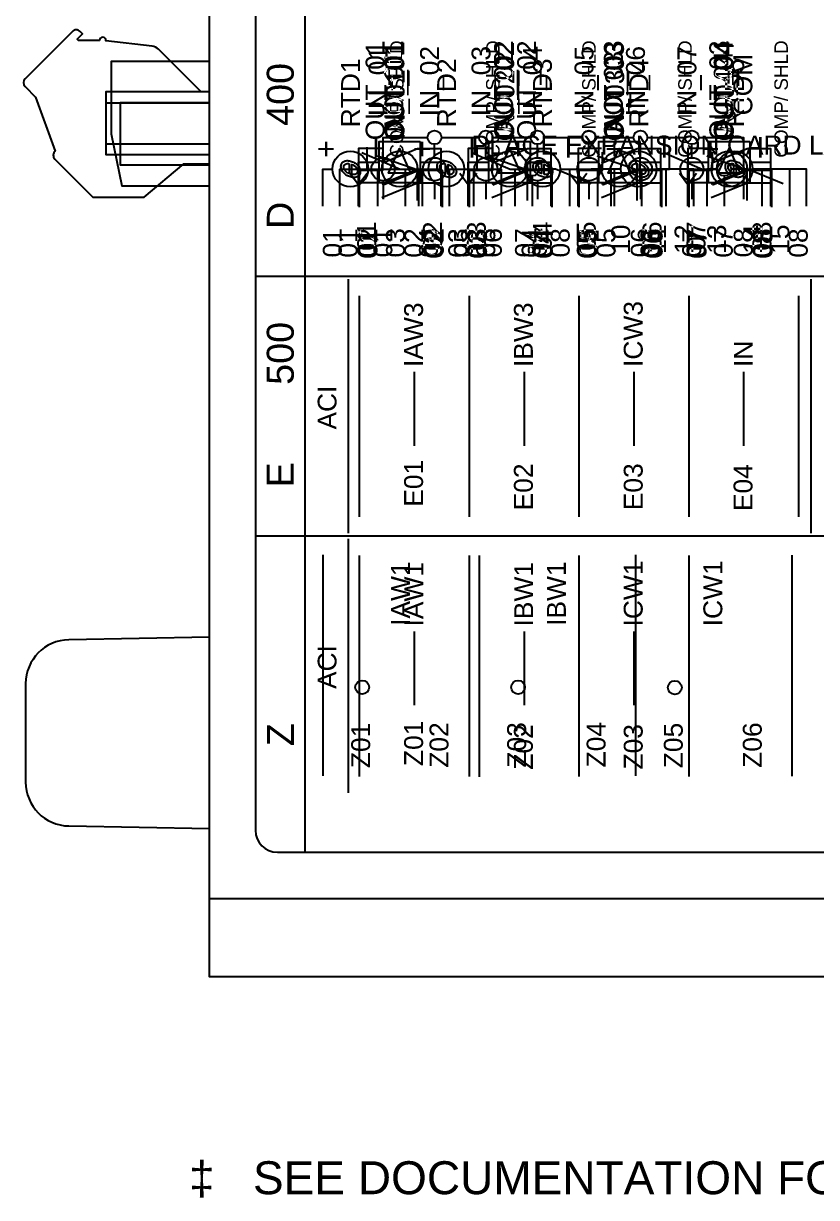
# Model space of a CAD drawing. Extents: x 0.3 to 23.7, y 0.2 to 17.8.
# Drawn here: x 8.816 to 11.704, y 0.765 to 5.042 of the extents above; entities that cross this region are included whole.
import ezdxf

# ---------------------------------------------------------------- set-up
doc = ezdxf.new("R2010")
doc.units = 0
doc.header["$MEASUREMENT"] = 0
for name, color, linetype in [('3_01__0-__EMPTY', 7, 'CONTINUOUS'), ('3_02__B-___3__DI___4__DO__', 7, 'CONTINUOUS'), ('3_03__1-___4__DI___4__DO_E', 7, 'CONTINUOUS'), ('3_04__C-___4__DI___4__DO_F', 7, 'CONTINUOUS'), ('3_05__D-___4__DI___3__DO_E', 7, 'CONTINUOUS'), ('3_06__2A___8__DO__ELECTROM', 7, 'CONTINUOUS'), ('3_07__2B___8__DO__ELECTROM', 7, 'CONTINUOUS'), ('3_08__2C___8__DO_ELECTROME', 7, 'CONTINUOUS'), ('3_09__2D___8__DO_ELECTROME', 7, 'CONTINUOUS'), ('3_10__2G___8__DO_ELECTROME', 7, 'CONTINUOUS'), ('3_11__3-___8__DI', 7, 'CONTINUOUS'), ('3_12__4-___14__DI', 7, 'CONTINUOUS'), ('3_13__6-___4__AI___4__AO__', 7, 'CONTINUOUS'), ('3_14__9-___10__RTD_INPUTS', 7, 'CONTINUOUS'), ('4_01__81__6-PHASE_AC_CURRE', 7, 'CONTINUOUS'), ('4_02__82__6-PHASE_AC_CURRE', 7, 'CONTINUOUS'), ('4_03__85__6-PHASE_AC_CURRE', 7, 'CONTINUOUS'), ('4_04__L0__6-PHASE_ROGOWSKI', 7, 'CONTINUOUS'), ('5_00_____DWG', 7, 'CONTINUOUS')]:
    doc.layers.add(name, color=color, linetype=linetype)
doc.styles.add('ARIAL', font='arial.ttf')

msp = doc.modelspace()

# ---------------------------------------------------------------- linework, layer by layer
at = {"layer": '3_02__B-___3__DI___4__DO__'}
msp.add_lwpolyline([(9.4633, 4.7925), (9.3079, 4.9479, 0.169586), (9.2845, 4.9592), (9.1164, 4.9783, 0.430941), (9.1053, 4.9915, 0.430926), (9.0928, 4.9797), (9.0159, 4.9797), (9.0109, 4.9846), (9.0304, 5.0041), (9.022, 5.0125, 0.414218), (8.9942, 5.0125), (8.8216, 4.8399, 0.414213), (8.8216, 4.812), (8.8599, 4.7737), (8.9316, 4.5768, 0.440578), (8.9302, 4.5475), (9.0682, 4.4095), (9.2553, 4.4095), (9.3999, 4.5308), (9.4932, 4.5308)], format="xyb", dxfattribs=at)
for points in [[(9.4932, 4.7922), (9.116, 4.7922), (9.116, 4.5638), (9.4932, 4.5638)], [(9.116, 4.7528), (9.4932, 4.7528)], [(9.116, 4.6032), (9.4932, 4.6032)], [(10.0364, 4.3764), (10.0364, 4.5114), (10.1215, 4.5114)], [(10.1216, 4.4577), (10.2515, 4.5114), (10.3365, 4.5114), (10.3365, 4.3764)], [(10.4364, 4.3764), (10.4364, 4.5114), (10.5215, 4.5114)], [(10.5215, 4.4577), (10.6515, 4.5114), (10.7365, 4.5114), (10.7365, 4.3764)], [(10.8364, 4.3764), (10.8364, 4.5114), (10.9215, 4.5114)], [(10.9215, 4.4577), (11.0515, 4.5114), (11.1365, 4.5114), (11.1365, 4.3764)], [(11.2363, 4.3764), (11.2363, 4.5114), (11.3214, 4.5114)], [(11.3215, 4.4577), (11.4515, 4.5114), (11.5364, 4.5114), (11.5364, 4.3764)]]:
    msp.add_lwpolyline(points, dxfattribs=at)
at = {"layer": '3_03__1-___4__DI___4__DO_E'}
msp.add_lwpolyline([(9.4633, 4.7925), (9.3079, 4.9479, 0.169586), (9.2845, 4.9592), (9.1164, 4.9783, 0.430941), (9.1053, 4.9915, 0.430926), (9.0928, 4.9797), (9.0159, 4.9797), (9.0109, 4.9846), (9.0304, 5.0041), (9.022, 5.0125, 0.414218), (8.9942, 5.0125), (8.8216, 4.8399, 0.414213), (8.8216, 4.812), (8.8599, 4.7737), (8.9316, 4.5768, 0.440578), (8.9302, 4.5475), (9.0682, 4.4095), (9.2553, 4.4095), (9.3999, 4.5308), (9.4932, 4.5308)], format="xyb", dxfattribs=at)
for points in [[(9.4932, 4.7922), (9.116, 4.7922), (9.116, 4.5638), (9.4932, 4.5638)], [(9.116, 4.7528), (9.4932, 4.7528)], [(9.116, 4.6032), (9.4932, 4.6032)], [(10.0362, 4.3764), (10.0362, 4.5114), (10.1213, 4.5114)], [(10.1214, 4.4577), (10.2514, 4.5114), (10.3363, 4.5114), (10.3363, 4.3764)], [(10.4362, 4.3764), (10.4362, 4.5114), (10.5213, 4.5114)], [(10.5214, 4.4577), (10.6513, 4.5114), (10.7363, 4.5114), (10.7363, 4.3764)], [(10.8362, 4.3764), (10.8362, 4.5114), (10.9213, 4.5114)], [(10.9214, 4.4577), (11.0513, 4.5114), (11.1363, 4.5114), (11.1363, 4.3764)], [(11.2362, 4.3764), (11.2362, 4.5114), (11.3213, 4.5114)], [(11.3213, 4.4577), (11.4513, 4.5114), (11.5363, 4.5114), (11.5363, 4.3764)]]:
    msp.add_lwpolyline(points, dxfattribs=at)
at = {"layer": '3_04__C-___4__DI___4__DO_F'}
msp.add_lwpolyline([(9.4633, 4.7925), (9.3079, 4.9479, 0.169586), (9.2845, 4.9592), (9.1164, 4.9783, 0.430941), (9.1053, 4.9915, 0.430926), (9.0928, 4.9797), (9.0159, 4.9797), (9.0109, 4.9846), (9.0304, 5.0041), (9.022, 5.0125, 0.414218), (8.9942, 5.0125), (8.8216, 4.8399, 0.414213), (8.8216, 4.812), (8.8599, 4.7737), (8.9316, 4.5768, 0.440578), (8.9302, 4.5475), (9.0682, 4.4095), (9.2553, 4.4095), (9.3999, 4.5308), (9.4932, 4.5308)], format="xyb", dxfattribs=at)
for points in [[(9.4932, 4.7922), (9.116, 4.7922), (9.116, 4.5638), (9.4932, 4.5638)], [(9.116, 4.7528), (9.4932, 4.7528)], [(9.116, 4.6032), (9.4932, 4.6032)], [(10.1213, 4.5863), (10.0362, 4.5863), (10.0362, 4.3762)], [(10.1214, 4.5326), (10.2513, 4.5863), (10.3363, 4.5863), (10.3363, 4.4612)], [(10.5213, 4.5863), (10.4362, 4.5863), (10.4362, 4.3762)], [(10.5214, 4.5326), (10.6513, 4.5863), (10.7363, 4.5863), (10.7363, 4.4612)], [(10.9213, 4.5863), (10.8362, 4.5863), (10.8362, 4.3762)], [(10.9213, 4.5326), (11.0513, 4.5863), (11.1363, 4.5863), (11.1363, 4.4612)], [(11.3213, 4.5863), (11.2362, 4.5863), (11.2362, 4.3762)], [(11.3213, 4.5326), (11.4513, 4.5863), (11.5363, 4.5863), (11.5363, 4.4612)], [(10.2513, 4.3962), (10.2513, 4.5262)], [(10.6513, 4.3962), (10.6513, 4.5262)], [(11.0513, 4.3962), (11.0513, 4.5262)], [(11.4513, 4.3962), (11.4513, 4.5262)], [(10.1213, 4.4612), (10.0362, 4.4612)], [(10.1214, 4.4076), (10.2513, 4.4612), (10.3363, 4.4612), (10.3363, 4.3762)], [(10.5213, 4.4612), (10.4362, 4.4612)], [(10.5214, 4.4076), (10.6513, 4.4612), (10.7363, 4.4612), (10.7363, 4.3762)], [(10.9213, 4.4612), (10.8362, 4.4612)], [(10.9213, 4.4076), (11.0513, 4.4612), (11.1363, 4.4612), (11.1363, 4.3762)], [(11.3213, 4.4612), (11.2362, 4.4612)], [(11.3213, 4.4076), (11.4513, 4.4612), (11.5363, 4.4612), (11.5363, 4.3762)]]:
    msp.add_lwpolyline(points, dxfattribs=at)
at = {"layer": '3_05__D-___4__DI___3__DO_E'}
msp.add_lwpolyline([(9.4633, 4.7925), (9.3079, 4.9479, 0.169586), (9.2845, 4.9592), (9.1164, 4.9783, 0.430941), (9.1053, 4.9915, 0.430926), (9.0928, 4.9797), (9.0159, 4.9797), (9.0109, 4.9846), (9.0304, 5.0041), (9.022, 5.0125, 0.414218), (8.9942, 5.0125), (8.8216, 4.8399, 0.414213), (8.8216, 4.812), (8.8599, 4.7737), (8.9316, 4.5768, 0.440578), (8.9302, 4.5475), (9.0682, 4.4095), (9.2553, 4.4095), (9.3999, 4.5308), (9.4932, 4.5308)], format="xyb", dxfattribs=at)
for points in [[(9.4932, 4.7922), (9.116, 4.7922), (9.116, 4.5638), (9.4932, 4.5638)], [(9.116, 4.7528), (9.4932, 4.7528)], [(9.116, 4.6032), (9.4932, 4.6032)], [(9.9682, 4.3763), (9.9682, 4.5114), (10.0683, 4.5114), (10.0683, 4.5914)], [(10.3682, 4.3763), (10.3682, 4.5114), (10.4683, 4.5114), (10.4683, 4.5114), (10.4683, 4.5914)], [(11.0683, 4.3763), (11.0683, 4.5114), (11.1684, 4.5114), (11.1684, 4.5114), (11.1684, 4.5914)], [(10.0483, 4.5714), (10.1883, 4.5114), (10.2684, 4.5114), (10.2684, 4.3764)], [(10.4483, 4.5714), (10.5883, 4.5114), (10.6433, 4.5114)], [(11.1484, 4.5714), (11.2884, 4.5114), (11.3434, 4.5114)], [(10.8833, 4.4577), (10.7533, 4.5114), (10.6933, 4.5114)], [(10.9684, 4.3764), (10.9684, 4.5114), (10.8833, 4.5114)], [(11.5834, 4.4577), (11.4534, 4.5114), (11.3934, 4.5114)], [(11.6685, 4.3764), (11.6685, 4.5114), (11.5834, 4.5114)], [(10.6683, 4.4864), (10.6683, 4.3764)], [(11.3684, 4.4864), (11.3684, 4.3764)]]:
    msp.add_lwpolyline(points, dxfattribs=at)
for centre in [(10.6683, 4.5114), (11.3684, 4.5114)]:
    msp.add_circle(centre, 0.025, dxfattribs=at)
at = {"layer": '3_06__2A___8__DO__ELECTROM'}
msp.add_lwpolyline([(9.4633, 4.7925), (9.3079, 4.9479, 0.169586), (9.2845, 4.9592), (9.1164, 4.9783, 0.430941), (9.1053, 4.9915, 0.430926), (9.0928, 4.9797), (9.0159, 4.9797), (9.0109, 4.9846), (9.0304, 5.0041), (9.022, 5.0125, 0.414218), (8.9942, 5.0125), (8.8216, 4.8399, 0.414213), (8.8216, 4.812), (8.8599, 4.7737), (8.9316, 4.5768, 0.440578), (8.9302, 4.5475), (9.0682, 4.4095), (9.2553, 4.4095), (9.3999, 4.5308), (9.4932, 4.5308)], format="xyb", dxfattribs=at)
for points in [[(9.4932, 4.7922), (9.116, 4.7922), (9.116, 4.5638), (9.4932, 4.5638)], [(9.116, 4.7528), (9.4932, 4.7528)], [(9.116, 4.6032), (9.4932, 4.6032)], [(10.0402, 4.3725), (10.0402, 4.5075), (10.1253, 4.5075)], [(10.1254, 4.4538), (10.2554, 4.5075), (10.3403, 4.5075), (10.3403, 4.3725)], [(10.4402, 4.3725), (10.4402, 4.5075), (10.5253, 4.5075)], [(10.5254, 4.4538), (10.6553, 4.5075), (10.7403, 4.5075), (10.7403, 4.3725)], [(10.8402, 4.3725), (10.8402, 4.5075), (10.9253, 4.5075)], [(10.9254, 4.4538), (11.0553, 4.5075), (11.1403, 4.5075), (11.1403, 4.3725)], [(11.2402, 4.3725), (11.2402, 4.5075), (11.3253, 4.5075)], [(11.3253, 4.4538), (11.4553, 4.5075), (11.5403, 4.5075), (11.5403, 4.3725)]]:
    msp.add_lwpolyline(points, dxfattribs=at)
at = {"layer": '3_07__2B___8__DO__ELECTROM'}
msp.add_lwpolyline([(9.4633, 4.7925), (9.3079, 4.9479, 0.169586), (9.2845, 4.9592), (9.1164, 4.9783, 0.430941), (9.1053, 4.9915, 0.430926), (9.0928, 4.9797), (9.0159, 4.9797), (9.0109, 4.9846), (9.0304, 5.0041), (9.022, 5.0125, 0.414218), (8.9942, 5.0125), (8.8216, 4.8399, 0.414213), (8.8216, 4.812), (8.8599, 4.7737), (8.9316, 4.5768, 0.440578), (8.9302, 4.5475), (9.0682, 4.4095), (9.2553, 4.4095), (9.3999, 4.5308), (9.4932, 4.5308)], format="xyb", dxfattribs=at)
for points in [[(9.4932, 4.7922), (9.116, 4.7922), (9.116, 4.5638), (9.4932, 4.5638)], [(9.116, 4.7528), (9.4932, 4.7528)], [(9.116, 4.6032), (9.4932, 4.6032)], [(10.0402, 4.3724), (10.0402, 4.5075), (10.1253, 4.5075), (10.1253, 4.5724)], [(10.1053, 4.56), (10.2554, 4.5074), (10.3403, 4.5075), (10.3403, 4.3725)], [(10.4402, 4.3724), (10.4402, 4.5075), (10.5253, 4.5075), (10.5253, 4.5724)], [(10.5053, 4.56), (10.6553, 4.5074), (10.7403, 4.5075), (10.7403, 4.3725)], [(10.8402, 4.3724), (10.8402, 4.5075), (10.9253, 4.5075), (10.9253, 4.5724)], [(10.9053, 4.56), (11.0553, 4.5074), (11.1403, 4.5075), (11.1403, 4.3725)], [(11.2402, 4.3724), (11.2402, 4.5075), (11.3253, 4.5075), (11.3253, 4.5724)], [(11.3053, 4.56), (11.4553, 4.5074), (11.5403, 4.5075), (11.5403, 4.3725)]]:
    msp.add_lwpolyline(points, dxfattribs=at)
at = {"layer": '3_08__2C___8__DO_ELECTROME'}
msp.add_lwpolyline([(9.4633, 4.7925), (9.3079, 4.9479, 0.169586), (9.2845, 4.9592), (9.1164, 4.9783, 0.430941), (9.1053, 4.9915, 0.430926), (9.0928, 4.9797), (9.0159, 4.9797), (9.0109, 4.9846), (9.0304, 5.0041), (9.022, 5.0125, 0.414218), (8.9942, 5.0125), (8.8216, 4.8399, 0.414213), (8.8216, 4.812), (8.8599, 4.7737), (8.9316, 4.5768, 0.440578), (8.9302, 4.5475), (9.0682, 4.4095), (9.2553, 4.4095), (9.3999, 4.5308), (9.4932, 4.5308)], format="xyb", dxfattribs=at)
for points in [[(9.4932, 4.7922), (9.116, 4.7922), (9.116, 4.5638), (9.4932, 4.5638)], [(9.116, 4.7528), (9.4932, 4.7528)], [(9.116, 4.6032), (9.4932, 4.6032)], [(10.0402, 4.3724), (10.0402, 4.5074), (10.1253, 4.5074)], [(10.1254, 4.4537), (10.2554, 4.5074), (10.3403, 4.5074), (10.3403, 4.3724)], [(10.4402, 4.3724), (10.4402, 4.5074), (10.5253, 4.5074)], [(10.5254, 4.4537), (10.6553, 4.5074), (10.7403, 4.5074), (10.7403, 4.3724)], [(10.8402, 4.3724), (10.8402, 4.5074), (10.9253, 4.5074)], [(10.9254, 4.4537), (11.0553, 4.5074), (11.1403, 4.5074), (11.1403, 4.3724)], [(11.2402, 4.3724), (11.2402, 4.5074), (11.3253, 4.5074)], [(11.3253, 4.4537), (11.4553, 4.5074), (11.5403, 4.5074), (11.5403, 4.3724)]]:
    msp.add_lwpolyline(points, dxfattribs=at)
at = {"layer": '3_09__2D___8__DO_ELECTROME'}
msp.add_lwpolyline([(9.4633, 4.7925), (9.3079, 4.9479, 0.169586), (9.2845, 4.9592), (9.1164, 4.9783, 0.430941), (9.1053, 4.9915, 0.430926), (9.0928, 4.9797), (9.0159, 4.9797), (9.0109, 4.9846), (9.0304, 5.0041), (9.022, 5.0125, 0.414218), (8.9942, 5.0125), (8.8216, 4.8399, 0.414213), (8.8216, 4.812), (8.8599, 4.7737), (8.9316, 4.5768, 0.440578), (8.9302, 4.5475), (9.0682, 4.4095), (9.2553, 4.4095), (9.3999, 4.5308), (9.4932, 4.5308)], format="xyb", dxfattribs=at)
for points in [[(9.4932, 4.7922), (9.116, 4.7922), (9.116, 4.5638), (9.4932, 4.5638)], [(9.116, 4.7528), (9.4932, 4.7528)], [(9.116, 4.6032), (9.4932, 4.6032)], [(10.8402, 4.3724), (10.8402, 4.5075), (10.9253, 4.5075), (10.9253, 4.5724)], [(10.9053, 4.56), (11.0553, 4.5074), (11.1403, 4.5075), (11.1403, 4.3725)], [(11.2402, 4.3724), (11.2402, 4.5075), (11.3253, 4.5075), (11.3253, 4.5724)], [(11.3053, 4.56), (11.4553, 4.5074), (11.5403, 4.5075), (11.5403, 4.3725)], [(10.0402, 4.3724), (10.0402, 4.5074), (10.1253, 4.5074)], [(10.1254, 4.4537), (10.2554, 4.5074), (10.3403, 4.5074), (10.3403, 4.3724)], [(10.4402, 4.3724), (10.4402, 4.5074), (10.5253, 4.5074)], [(10.5254, 4.4537), (10.6553, 4.5074), (10.7403, 4.5074), (10.7403, 4.3724)]]:
    msp.add_lwpolyline(points, dxfattribs=at)
at = {"layer": '3_10__2G___8__DO_ELECTROME'}
msp.add_lwpolyline([(9.4633, 4.7925), (9.3079, 4.9479, 0.169586), (9.2845, 4.9592), (9.1164, 4.9783, 0.430941), (9.1053, 4.9915, 0.430926), (9.0928, 4.9797), (9.0159, 4.9797), (9.0109, 4.9846), (9.0304, 5.0041), (9.022, 5.0125, 0.414218), (8.9942, 5.0125), (8.8216, 4.8399, 0.414213), (8.8216, 4.812), (8.8599, 4.7737), (8.9316, 4.5768, 0.440578), (8.9302, 4.5475), (9.0682, 4.4095), (9.2553, 4.4095), (9.3999, 4.5308), (9.4932, 4.5308)], format="xyb", dxfattribs=at)
for points in [[(9.4932, 4.7922), (9.116, 4.7922), (9.116, 4.5638), (9.4932, 4.5638)], [(9.116, 4.7528), (9.4932, 4.7528)], [(9.116, 4.6032), (9.4932, 4.6032)], [(10.0402, 4.3724), (10.0402, 4.5074), (10.1253, 4.5074)], [(10.1254, 4.4537), (10.2553, 4.5074), (10.3403, 4.5074), (10.3403, 4.3724)], [(10.4402, 4.3724), (10.4402, 4.5074), (10.5253, 4.5074)], [(10.5254, 4.4537), (10.6553, 4.5074), (10.7403, 4.5074), (10.7403, 4.3724)], [(10.8402, 4.3724), (10.8402, 4.5074), (10.9253, 4.5074)], [(10.9253, 4.4537), (11.0553, 4.5074), (11.1403, 4.5074), (11.1403, 4.3724)], [(11.2402, 4.3724), (11.2402, 4.5074), (11.3253, 4.5074)], [(11.3253, 4.4537), (11.4553, 4.5074), (11.5403, 4.5074), (11.5403, 4.3724)]]:
    msp.add_lwpolyline(points, dxfattribs=at)
at = {"layer": '3_11__3-___8__DI'}
msp.add_lwpolyline([(9.4633, 4.7925), (9.3079, 4.9479, 0.169586), (9.2845, 4.9592), (9.1164, 4.9783, 0.430941), (9.1053, 4.9915, 0.430926), (9.0928, 4.9797), (9.0159, 4.9797), (9.0109, 4.9846), (9.0304, 5.0041), (9.022, 5.0125, 0.414218), (8.9942, 5.0125), (8.8216, 4.8399, 0.414213), (8.8216, 4.812), (8.8599, 4.7737), (8.9316, 4.5768, 0.440578), (8.9302, 4.5475), (9.0682, 4.4095), (9.2553, 4.4095), (9.3999, 4.5308), (9.4932, 4.5308)], format="xyb", dxfattribs=at)
for points in [[(9.4932, 4.7922), (9.116, 4.7922), (9.116, 4.5638), (9.4932, 4.5638)], [(9.116, 4.7528), (9.4932, 4.7528)], [(9.116, 4.6032), (9.4932, 4.6032)], [(10.0366, 4.3764), (10.0365, 4.5114), (10.1215, 4.5114)], [(10.2515, 4.5114), (10.3365, 4.5114), (10.3365, 4.3764)], [(10.4367, 4.3764), (10.4366, 4.5114), (10.5216, 4.5114)], [(10.6516, 4.5114), (10.7366, 4.5114), (10.7366, 4.3764)], [(10.8367, 4.3764), (10.8367, 4.5114), (10.9217, 4.5114)], [(11.0517, 4.5114), (11.1367, 4.5114), (11.1367, 4.3764)], [(11.2366, 4.3764), (11.2365, 4.5114), (11.3215, 4.5114)], [(11.4515, 4.5114), (11.5365, 4.5114), (11.5365, 4.3764)]]:
    msp.add_lwpolyline(points, dxfattribs=at)
for centre in [(10.1866, 4.5114), (10.5866, 4.5114), (10.9867, 4.5114), (11.3866, 4.5114)]:
    msp.add_circle(centre, 0.065, dxfattribs=at)
at = {"layer": '3_12__4-___14__DI'}
msp.add_lwpolyline([(9.4633, 4.7925), (9.3079, 4.9479, 0.169586), (9.2845, 4.9592), (9.1164, 4.9783, 0.430941), (9.1053, 4.9915, 0.430926), (9.0928, 4.9797), (9.0159, 4.9797), (9.0109, 4.9846), (9.0304, 5.0041), (9.022, 5.0125, 0.414218), (8.9942, 5.0125), (8.8216, 4.8399, 0.414213), (8.8216, 4.812), (8.8599, 4.7737), (8.9316, 4.5768, 0.440578), (8.9302, 4.5475), (9.0682, 4.4095), (9.2553, 4.4095), (9.3999, 4.5308), (9.4932, 4.5308)], format="xyb", dxfattribs=at)
for points in [[(9.4932, 4.7922), (9.116, 4.7922), (9.116, 4.5638), (9.4932, 4.5638)], [(9.116, 4.7528), (9.4932, 4.7528)], [(10.1254, 4.5528), (10.1254, 4.6268), (10.2879, 4.6268)], [(10.3379, 4.6268), (10.4754, 4.6268)], [(10.5254, 4.6268), (10.6629, 4.6268)], [(10.7129, 4.6268), (10.8504, 4.6268)], [(10.9004, 4.6268), (11.0379, 4.6268)], [(11.0879, 4.6268), (11.2254, 4.6268)], [(11.2754, 4.6268), (11.4379, 4.6268), (11.4379, 4.4018)], [(9.116, 4.6032), (9.4932, 4.6032)], [(10.3129, 4.5528), (10.3129, 4.6018)], [(10.5004, 4.5528), (10.5004, 4.6018)], [(10.6879, 4.5528), (10.6879, 4.6018)], [(10.8754, 4.5528), (10.8754, 4.6018)], [(11.0629, 4.5528), (11.0629, 4.6018)], [(11.2504, 4.5528), (11.2504, 4.6018)], [(10.1254, 4.4683), (10.1254, 4.4018)], [(10.3129, 4.4683), (10.3129, 4.4018)], [(10.5004, 4.4683), (10.5004, 4.4018)], [(10.6879, 4.4683), (10.6879, 4.4018)], [(10.8754, 4.4683), (10.8754, 4.4018)], [(11.0629, 4.4683), (11.0629, 4.4018)], [(11.2504, 4.4683), (11.2504, 4.4018)]]:
    msp.add_lwpolyline(points, dxfattribs=at)
for centre, radius in [((10.3129, 4.6268), 0.025), ((10.5004, 4.6268), 0.025), ((10.6879, 4.6268), 0.025), ((10.8754, 4.6268), 0.025), ((11.0629, 4.6268), 0.025), ((11.2504, 4.6268), 0.025), ((10.1254, 4.5105), 0.0422), ((10.3129, 4.5105), 0.0422), ((10.5004, 4.5105), 0.0422), ((10.6879, 4.5105), 0.0422), ((10.8754, 4.5105), 0.0422), ((11.0629, 4.5105), 0.0422), ((11.2504, 4.5105), 0.0422)]:
    msp.add_circle(centre, radius, dxfattribs=at)
at = {"layer": '3_13__6-___4__AI___4__AO__'}
msp.add_lwpolyline([(9.4633, 4.7925), (9.3079, 4.9479, 0.169586), (9.2845, 4.9592), (9.1164, 4.9783, 0.430941), (9.1053, 4.9915, 0.430926), (9.0928, 4.9797), (9.0159, 4.9797), (9.0109, 4.9846), (9.0304, 5.0041), (9.022, 5.0125, 0.414218), (8.9942, 5.0125), (8.8216, 4.8399, 0.414213), (8.8216, 4.812), (8.8599, 4.7737), (8.9316, 4.5768, 0.440578), (8.9302, 4.5475), (9.0682, 4.4095), (9.2553, 4.4095), (9.3999, 4.5308), (9.4932, 4.5308)], format="xyb", dxfattribs=at)
for points in [[(9.4932, 4.7922), (9.116, 4.7922), (9.116, 4.5638), (9.4932, 4.5638)], [(9.116, 4.7528), (9.4932, 4.7528)], [(9.116, 4.6032), (9.4932, 4.6032)], [(10.261, 4.6113), (10.261, 4.4613), (10.111, 4.4613), (10.111, 4.6113), (10.261, 4.6113)], [(10.226, 4.4963), (10.146, 4.4963), (10.186, 4.5863), (10.226, 4.4963)], [(10.6611, 4.6113), (10.6611, 4.4613), (10.5111, 4.4613), (10.5111, 4.6113), (10.6611, 4.6113)], [(10.626, 4.4963), (10.546, 4.4963), (10.5861, 4.5863), (10.626, 4.4963)], [(11.0611, 4.6113), (11.0611, 4.4613), (10.9111, 4.4613), (10.9111, 4.6113), (11.0611, 4.6113)], [(11.0261, 4.4963), (10.9461, 4.4963), (10.9861, 4.5863), (11.0261, 4.4963)], [(11.4612, 4.6113), (11.4612, 4.4613), (11.3112, 4.4613), (11.3112, 4.6113), (11.4612, 4.6113)], [(11.4262, 4.4963), (11.3462, 4.4963), (11.3862, 4.5863), (11.4262, 4.4963)], [(10.0359, 4.4014), (10.0359, 4.5364), (10.111, 4.5364)], [(10.261, 4.5364), (10.3361, 4.5364), (10.3361, 4.4014)], [(10.436, 4.4014), (10.436, 4.5364), (10.511, 4.5364)], [(10.6611, 4.5364), (10.7362, 4.5364), (10.7362, 4.4014)], [(10.8361, 4.4014), (10.836, 4.5364), (10.9111, 4.5364)], [(11.0612, 4.5364), (11.1362, 4.5364), (11.1362, 4.4014)], [(11.2361, 4.4014), (11.2361, 4.5364), (11.3112, 4.5364)], [(11.4612, 4.5364), (11.5363, 4.5364), (11.5363, 4.4014)], [(10.0047, 4.4964), (10.036, 4.4551), (10.0672, 4.4964)], [(10.4048, 4.4964), (10.436, 4.4551), (10.4672, 4.4964)], [(10.8048, 4.4964), (10.8361, 4.4551), (10.8673, 4.4964)], [(11.2049, 4.4964), (11.2361, 4.4551), (11.2673, 4.4964)]]:
    msp.add_lwpolyline(points, dxfattribs=at)
at = {"layer": '3_14__9-___10__RTD_INPUTS'}
for points in [[(9.4932, 4.9035), (9.135, 4.9035), (9.135, 4.6397), (9.1743, 4.4507), (9.4932, 4.4507)], [(9.4932, 4.7529), (9.1684, 4.7529), (9.1684, 4.5265), (9.4932, 4.5265)], [(9.9064, 4.3764), (9.9063, 4.5114), (9.9413, 4.5114)], [(10.0713, 4.5114), (10.2064, 4.5114), (10.2064, 4.3764)], [(10.1064, 4.3764), (10.1064, 4.5114)], [(10.2564, 4.3764), (10.2563, 4.5114), (10.2913, 4.5114)], [(10.4213, 4.5114), (10.5564, 4.5114), (10.5564, 4.3764)], [(10.4564, 4.3764), (10.4564, 4.5114)], [(10.6064, 4.3764), (10.6063, 4.5114), (10.6413, 4.5114)], [(10.7713, 4.5114), (10.9064, 4.5114), (10.9064, 4.3764)], [(10.8064, 4.3764), (10.8064, 4.5114)], [(10.9564, 4.3766), (10.9563, 4.5116), (10.9913, 4.5116)], [(11.1213, 4.5116), (11.2564, 4.5116), (11.2564, 4.3766)], [(11.1564, 4.3766), (11.1564, 4.5116)], [(11.3064, 4.3766), (11.3063, 4.5116), (11.3413, 4.5116)], [(11.4713, 4.5116), (11.6064, 4.5116), (11.6064, 4.3766)], [(11.5064, 4.3766), (11.5064, 4.5116)]]:
    msp.add_lwpolyline(points, dxfattribs=at)
for points in [[(9.973, 4.5268, -0.143998), (9.978, 4.5361, -0.134668), (9.9873, 4.5411, -0.092608), (10, 4.5416, -0.064693), (10.0148, 4.5377, -0.06933), (10.0276, 4.5303, -0.080584), (10.0368, 4.5203, -0.095051), (10.0419, 4.5084, -0.105205), (10.0419, 4.4958, -0.144282), (10.0368, 4.4866, -0.134327), (10.0276, 4.4816, -0.092374), (10.0148, 4.4811, -0.064684), (10, 4.485, -0.069188), (9.9873, 4.4924, -0.080393), (9.978, 4.5023, -0.095121), (9.973, 4.5142, -0.105176)], [(10.323, 4.5269, -0.143998), (10.328, 4.5362, -0.134668), (10.3373, 4.5412, -0.092608), (10.35, 4.5417, -0.064693), (10.3648, 4.5377, -0.06933), (10.3776, 4.5304, -0.080584), (10.3868, 4.5204, -0.095051), (10.3919, 4.5085, -0.105205), (10.3919, 4.4959, -0.144282), (10.3868, 4.4867, -0.134327), (10.3776, 4.4817, -0.092374), (10.3648, 4.4811, -0.064684), (10.35, 4.4851, -0.069188), (10.3373, 4.4925, -0.080393), (10.328, 4.5024, -0.095121), (10.323, 4.5143, -0.105176)], [(10.673, 4.5268, -0.143998), (10.678, 4.5361, -0.134668), (10.6873, 4.5411, -0.092608), (10.7, 4.5416, -0.064693), (10.7148, 4.5377, -0.06933), (10.7276, 4.5303, -0.080584), (10.7368, 4.5203, -0.095051), (10.7419, 4.5084, -0.105205), (10.7419, 4.4958, -0.144282), (10.7368, 4.4866, -0.134327), (10.7276, 4.4816, -0.092374), (10.7148, 4.4811, -0.064684), (10.7, 4.485, -0.069188), (10.6873, 4.4924, -0.080393), (10.678, 4.5023, -0.095121), (10.673, 4.5142, -0.105176)], [(11.023, 4.527, -0.143998), (11.028, 4.5363, -0.134668), (11.0373, 4.5413, -0.092608), (11.05, 4.5419, -0.064693), (11.0648, 4.5379, -0.06933), (11.0776, 4.5305, -0.080584), (11.0869, 4.5205, -0.095051), (11.0919, 4.5086, -0.105205), (11.0919, 4.496, -0.144282), (11.0869, 4.4868, -0.134327), (11.0776, 4.4818, -0.092374), (11.0648, 4.4813, -0.064684), (11.05, 4.4852, -0.069188), (11.0373, 4.4926, -0.080393), (11.028, 4.5026, -0.095121), (11.023, 4.5144, -0.105176)], [(11.373, 4.5271, -0.143998), (11.378, 4.5364, -0.134668), (11.3873, 4.5414, -0.092608), (11.4, 4.5419, -0.064693), (11.4148, 4.5379, -0.06933), (11.4276, 4.5306, -0.080584), (11.4369, 4.5206, -0.095051), (11.4419, 4.5087, -0.105205), (11.4419, 4.4961, -0.144282), (11.4369, 4.4869, -0.134327), (11.4276, 4.4819, -0.092374), (11.4148, 4.4813, -0.064684), (11.4, 4.4853, -0.069188), (11.3873, 4.4927, -0.080393), (11.378, 4.5026, -0.095121), (11.373, 4.5145, -0.105176)], [(10.0024, 4.5306), (10.0024, 4.4947), (9.9993, 4.4958, -0.062591), (9.9914, 4.5006, -0.080511), (9.9858, 4.5067, -0.095491), (9.9829, 4.514, -0.097303), (9.9829, 4.5218, -0.142807), (9.9858, 4.5275, -0.135554), (9.9914, 4.5306, -0.08583), (9.9993, 4.5312)], [(10.0124, 4.4919), (10.0124, 4.5277), (10.0155, 4.5267, -0.062591), (10.0234, 4.5219, -0.080511), (10.029, 4.5157, -0.095491), (10.0319, 4.5085, -0.097303), (10.0319, 4.5007, -0.142807), (10.029, 4.495, -0.135554), (10.0234, 4.4919, -0.08583), (10.0155, 4.4913)], [(10.3524, 4.5307), (10.3524, 4.4948), (10.3493, 4.4959, -0.062591), (10.3414, 4.5007, -0.080511), (10.3358, 4.5068, -0.095491), (10.3329, 4.514, -0.097303), (10.3329, 4.5219, -0.142807), (10.3358, 4.5276, -0.135554), (10.3414, 4.5307, -0.08583), (10.3493, 4.5313)], [(10.3624, 4.4919), (10.3624, 4.5278), (10.3655, 4.5267, -0.062591), (10.3734, 4.5219, -0.080511), (10.379, 4.5158, -0.095491), (10.3819, 4.5086, -0.097303), (10.3819, 4.5008, -0.142807), (10.379, 4.4951, -0.135554), (10.3734, 4.4919, -0.08583), (10.3655, 4.4914)], [(10.7024, 4.5306), (10.7024, 4.4947), (10.6993, 4.4958, -0.062591), (10.6914, 4.5006, -0.080511), (10.6858, 4.5067, -0.095491), (10.6829, 4.514, -0.097303), (10.6829, 4.5218, -0.142807), (10.6858, 4.5275, -0.135554), (10.6914, 4.5306, -0.08583), (10.6993, 4.5312)], [(10.7124, 4.4919), (10.7124, 4.5277), (10.7155, 4.5267, -0.062591), (10.7234, 4.5219, -0.080511), (10.729, 4.5157, -0.095491), (10.7319, 4.5085, -0.097303), (10.7319, 4.5007, -0.142807), (10.729, 4.495, -0.135554), (10.7234, 4.4919, -0.08583), (10.7155, 4.4913)], [(11.0524, 4.5308), (11.0524, 4.495), (11.0493, 4.496, -0.062591), (11.0414, 4.5008, -0.080511), (11.0358, 4.5069, -0.095491), (11.0329, 4.5142, -0.097303), (11.0329, 4.522, -0.142807), (11.0358, 4.5277, -0.135554), (11.0414, 4.5308, -0.08583), (11.0493, 4.5314)], [(11.0624, 4.4921), (11.0624, 4.5279), (11.0655, 4.5269, -0.062591), (11.0734, 4.5221, -0.080511), (11.079, 4.516, -0.095491), (11.0819, 4.5087, -0.097303), (11.0819, 4.5009, -0.142807), (11.079, 4.4952, -0.135554), (11.0734, 4.4921, -0.08583), (11.0655, 4.4915)], [(11.4024, 4.5309), (11.4024, 4.495), (11.3993, 4.4961, -0.062591), (11.3914, 4.5009, -0.080511), (11.3858, 4.507, -0.095491), (11.3829, 4.5143, -0.097303), (11.3829, 4.5221, -0.142807), (11.3858, 4.5278, -0.135554), (11.3914, 4.5309, -0.08583), (11.3993, 4.5315)], [(11.4124, 4.4921), (11.4124, 4.528), (11.4155, 4.5269, -0.062591), (11.4234, 4.5221, -0.080511), (11.429, 4.516, -0.095491), (11.4319, 4.5088, -0.097303), (11.4319, 4.501, -0.142807), (11.429, 4.4953, -0.135554), (11.4234, 4.4921, -0.08583), (11.4155, 4.4916)]]:
    msp.add_lwpolyline(points, format="xyb", close=True, dxfattribs=at)
for centre in [(10.0063, 4.5114), (10.3563, 4.5114), (10.7063, 4.5114), (11.0563, 4.5116), (11.4063, 4.5116)]:
    msp.add_circle(centre, 0.065, dxfattribs=at)
at = {"layer": '4_01__81__6-PHASE_AC_CURRE'}
for points in [[(9.9076, 2.3014), (9.9076, 3.1064)], [(10.4756, 3.1032), (10.4756, 2.2982)], [(11.0463, 2.3014), (11.0463, 3.1064)], [(11.6143, 3.1048), (11.6143, 2.2998)]]:
    msp.add_lwpolyline(points, dxfattribs=at)
msp.add_lwpolyline([(9.4932, 2.8059), (8.981, 2.7969, 0.409101), (8.8238, 2.637), (8.8238, 2.2787, 0.409121), (8.981, 2.1187), (9.4932, 2.1098)], format="xyb", dxfattribs=at)
for centre in [(10.0496, 2.6241), (10.6176, 2.6241), (11.1883, 2.6225)]:
    msp.add_circle(centre, 0.025, dxfattribs=at)
at = {"layer": '4_02__82__6-PHASE_AC_CURRE'}
for points in [[(9.9076, 2.3014), (9.9076, 3.1064)], [(10.4756, 3.1032), (10.4756, 2.2982)], [(11.0463, 2.3014), (11.0463, 3.1064)], [(11.6143, 3.1048), (11.6143, 2.2998)]]:
    msp.add_lwpolyline(points, dxfattribs=at)
msp.add_lwpolyline([(9.4932, 2.8059), (8.981, 2.7969, 0.409101), (8.8238, 2.637), (8.8238, 2.2787, 0.409121), (8.981, 2.1187), (9.4932, 2.1098)], format="xyb", dxfattribs=at)
for centre in [(10.0496, 2.6241), (10.6176, 2.6241), (11.1883, 2.6225)]:
    msp.add_circle(centre, 0.025, dxfattribs=at)
at = {"layer": '4_03__85__6-PHASE_AC_CURRE'}
for points in [[(9.9076, 2.3014), (9.9076, 3.1064)], [(10.4756, 3.1032), (10.4756, 2.2982)], [(11.0463, 2.3014), (11.0463, 3.1064)], [(11.6143, 3.1048), (11.6143, 2.2998)]]:
    msp.add_lwpolyline(points, dxfattribs=at)
msp.add_lwpolyline([(9.4932, 2.8059), (8.981, 2.7969, 0.409101), (8.8238, 2.637), (8.8238, 2.2787, 0.409121), (8.981, 2.1187), (9.4932, 2.1098)], format="xyb", dxfattribs=at)
for centre in [(10.0496, 2.6241), (10.6176, 2.6241), (11.1883, 2.6225)]:
    msp.add_circle(centre, 0.025, dxfattribs=at)
at = {"layer": '4_04__L0__6-PHASE_ROGOWSKI'}
for points in [[(10.0003, 2.2398), (10.0003, 3.1648)], [(10.0403, 2.2993), (10.0403, 3.1044)], [(10.4403, 2.2993), (10.4403, 3.1044)], [(10.8403, 2.2993), (10.8403, 3.1044)], [(11.2403, 2.2993), (11.2403, 3.1044)], [(10.2403, 2.5585), (10.2403, 2.8273)], [(10.6403, 2.5585), (10.6403, 2.8273)], [(11.0403, 2.5585), (11.0403, 2.8273)]]:
    msp.add_lwpolyline(points, dxfattribs=at)
at = {"layer": '5_00_____DWG'}
msp.add_lwpolyline([(9.4932, 8.8524), (14.6123, 8.8524), (14.6123, 1.569), (9.4932, 1.569)], close=True, dxfattribs=at)
msp.add_lwpolyline([(13.4504, 8.3481), (9.7405, 8.3481, 0.414213), (9.6605, 8.2681), (9.6605, 2.1031, 0.414212), (9.7405, 2.0231), (13.4504, 2.0231, 0.414211), (13.5304, 2.1031), (13.5304, 8.2681, 0.414219)], format="xyb", close=True, dxfattribs=at)
for points in [[(9.8402, 8.3481), (9.8402, 2.0231)], [(13.5304, 4.1198), (9.6605, 4.1198)], [(10.0003, 3.1848), (10.0003, 4.1098)], [(11.6853, 3.1848), (11.6853, 4.1098)], [(10.0403, 3.2443), (10.0403, 4.0494)], [(10.4403, 3.2443), (10.4403, 4.0494)], [(10.8403, 3.2443), (10.8403, 4.0494)], [(11.2403, 3.2443), (11.2403, 4.0494)], [(11.6403, 3.2443), (11.6403, 4.0494)], [(10.2403, 3.5035), (10.2403, 3.7723)], [(10.6403, 3.5035), (10.6403, 3.7723)], [(11.0403, 3.5035), (11.0403, 3.7723)], [(11.4403, 3.5035), (11.4403, 3.7723)], [(13.5304, 3.1748), (9.6605, 3.1748)], [(9.4932, 1.8544), (14.6123, 1.8544)]]:
    msp.add_lwpolyline(points, dxfattribs=at)

# ---------------------------------------------------------------- texts
at = {"layer": '3_01__0-__EMPTY', "style": 'ARIAL'}
msp.add_text('PLACE EXPANSION CARD LABEL HERE', height=0.068833, dxfattribs=at).set_placement((10.4479, 4.5642))
at = {"layer": '3_02__B-___3__DI___4__DO__', "style": 'ARIAL'}
for s, p in [('OUT_01', (10.1992, 4.6163)), ('OUT_02', (10.5991, 4.6163)), ('OUT_03', (10.9991, 4.6163)), ('OUT_04', (11.3991, 4.6163)), ('01', (10.1001, 4.1885)), ('02', (10.3401, 4.1885)), ('03', (10.5001, 4.1885)), ('04', (10.7401, 4.1885)), ('05', (10.9001, 4.1885)), ('06', (11.14, 4.1885)), ('07', (11.2999, 4.1885)), ('08', (11.54, 4.1885))]:
    msp.add_text(s, height=0.06883, rotation=90, dxfattribs=at).set_placement(p)
at = {"layer": '3_03__1-___4__DI___4__DO_E', "style": 'ARIAL'}
for s, p in [('OUT_01', (10.199, 4.6163)), ('OUT_01', (10.199, 4.6161)), ('OUT_02', (10.599, 4.6163)), ('OUT_02', (10.599, 4.6161)), ('OUT_03', (10.999, 4.6163)), ('OUT_03', (10.9989, 4.6161)), ('OUT_04', (11.3989, 4.6163)), ('OUT_04', (11.3989, 4.6161)), ('01', (10.1001, 4.1884)), ('01', (10.1001, 4.1883)), ('02', (10.3401, 4.1884)), ('02', (10.3401, 4.1883)), ('03', (10.5, 4.1884)), ('03', (10.5001, 4.1883)), ('04', (10.7401, 4.1884)), ('04', (10.7401, 4.1883)), ('05', (10.9, 4.1884)), ('05', (10.9, 4.1883)), ('06', (11.1399, 4.1884)), ('06', (11.1399, 4.1883)), ('07', (11.2999, 4.1884)), ('07', (11.2999, 4.1883)), ('08', (11.5399, 4.1884)), ('08', (11.5399, 4.1883))]:
    msp.add_text(s, height=0.06883, rotation=90, dxfattribs=at).set_placement(p)
at = {"layer": '3_04__C-___4__DI___4__DO_F', "style": 'ARIAL'}
for s, p in [('OUT_01', (10.203, 4.6124)), ('OUT_02', (10.603, 4.6124)), ('OUT_03', (11.0029, 4.6124)), ('OUT_04', (11.4029, 4.6124)), ('01', (10.1041, 4.1845)), ('02', (10.3441, 4.1845)), ('03', (10.504, 4.1845)), ('04', (10.744, 4.1845)), ('05', (10.904, 4.1845)), ('06', (11.1439, 4.1845)), ('07', (11.3039, 4.1845)), ('08', (11.5439, 4.1845))]:
    msp.add_text(s, height=0.06883, rotation=90, dxfattribs=at).set_placement(p)
at = {"layer": '3_05__D-___4__DI___3__DO_E', "style": 'ARIAL'}
for s, p in [('OUT_01', (10.131, 4.6163)), ('OUT_02', (10.6829, 4.6163)), ('OUT_03', (11.383, 4.6163)), ('01', (10.0321, 4.1884)), ('02', (10.2721, 4.1884)), ('03', (10.4321, 4.1884)), ('04', (10.6992, 4.1884)), ('05', (10.9722, 4.1884)), ('06', (11.1321, 4.1884)), ('07', (11.3993, 4.1884)), ('08', (11.6723, 4.1884))]:
    msp.add_text(s, height=0.06883, rotation=90, dxfattribs=at).set_placement(p)
at = {"layer": '3_06__2A___8__DO__ELECTROM', "style": 'ARIAL'}
for s, p in [('OUT_01', (10.203, 4.6124)), ('OUT_02', (10.603, 4.6124)), ('OUT_03', (11.003, 4.6124)), ('OUT_04', (11.4029, 4.6124)), ('01', (10.1041, 4.1845)), ('02', (10.3441, 4.1845)), ('03', (10.504, 4.1845)), ('04', (10.7441, 4.1845)), ('05', (10.904, 4.1845)), ('06', (11.1439, 4.1845)), ('07', (11.3039, 4.1845)), ('08', (11.5439, 4.1845))]:
    msp.add_text(s, height=0.06883, rotation=90, dxfattribs=at).set_placement(p)
at = {"layer": '3_07__2B___8__DO__ELECTROM', "style": 'ARIAL'}
for s, p in [('OUT_01', (10.203, 4.6124)), ('OUT_02', (10.603, 4.6124)), ('OUT_03', (11.003, 4.6124)), ('OUT_04', (11.4029, 4.6124)), ('01', (10.1041, 4.1845)), ('02', (10.3441, 4.1845)), ('03', (10.504, 4.1845)), ('04', (10.7441, 4.1845)), ('05', (10.904, 4.1845)), ('06', (11.1439, 4.1845)), ('07', (11.3039, 4.1845)), ('08', (11.5439, 4.1845))]:
    msp.add_text(s, height=0.06883, rotation=90, dxfattribs=at).set_placement(p)
at = {"layer": '3_08__2C___8__DO_ELECTROME', "style": 'ARIAL'}
for s, p in [('OUT_01', (10.203, 4.6124)), ('OUT_02', (10.603, 4.6124)), ('OUT_03', (11.003, 4.6124)), ('OUT_04', (11.4029, 4.6124)), ('01', (10.1041, 4.1845)), ('02', (10.3441, 4.1845)), ('03', (10.504, 4.1845)), ('04', (10.7441, 4.1845)), ('05', (10.904, 4.1845)), ('06', (11.1439, 4.1845)), ('07', (11.3039, 4.1845)), ('08', (11.5439, 4.1845))]:
    msp.add_text(s, height=0.06883, rotation=90, dxfattribs=at).set_placement(p)
at = {"layer": '3_09__2D___8__DO_ELECTROME', "style": 'ARIAL'}
for s, p in [('OUT_01', (10.203, 4.6124)), ('OUT_02', (10.603, 4.6124)), ('OUT_03', (11.003, 4.6124)), ('OUT_04', (11.4029, 4.6124)), ('01', (10.1041, 4.1845)), ('02', (10.3441, 4.1845)), ('03', (10.504, 4.1845)), ('04', (10.7441, 4.1845)), ('05', (10.904, 4.1845)), ('06', (11.1439, 4.1845)), ('07', (11.3039, 4.1845)), ('08', (11.5439, 4.1845))]:
    msp.add_text(s, height=0.06883, rotation=90, dxfattribs=at).set_placement(p)
at = {"layer": '3_10__2G___8__DO_ELECTROME', "style": 'ARIAL'}
for s, p in [('OUT_01', (10.203, 4.6124)), ('OUT_02', (10.603, 4.6124)), ('OUT_03', (11.0029, 4.6124)), ('OUT_04', (11.4029, 4.6124)), ('01', (10.1041, 4.1845)), ('02', (10.3441, 4.1845)), ('03', (10.504, 4.1845)), ('04', (10.744, 4.1845)), ('05', (10.904, 4.1845)), ('06', (11.1439, 4.1845)), ('07', (11.3039, 4.1845)), ('08', (11.5439, 4.1845))]:
    msp.add_text(s, height=0.06883, rotation=90, dxfattribs=at).set_placement(p)
at = {"layer": '3_11__3-___8__DI', "style": 'ARIAL'}
for s, p in [('IN_01', (10.2038, 4.6172)), ('IN_02', (10.6038, 4.6172)), ('IN_03', (11.0037, 4.6172)), ('IN_04', (11.4037, 4.6172)), ('01', (10.1003, 4.1884)), ('02', (10.3403, 4.1884)), ('03', (10.5003, 4.1884)), ('04', (10.7403, 4.1884)), ('05', (10.9002, 4.1884)), ('06', (11.1401, 4.1884)), ('07', (11.3001, 4.1884)), ('08', (11.5401, 4.1884))]:
    msp.add_text(s, height=0.06883, rotation=90, dxfattribs=at).set_placement(p)
at = {"layer": '3_12__4-___14__DI', "style": 'ARIAL'}
for s, p in [('IN_01', (10.1419, 4.7031)), ('IN_02', (10.3294, 4.7031)), ('IN_03', (10.5169, 4.7031)), ('IN_04', (10.7044, 4.7031)), ('IN_05', (10.8919, 4.7031)), ('IN_06', (11.0794, 4.7031)), ('IN_07', (11.2669, 4.7031)), ('COM', (11.4707, 4.7067)), ('01', (10.1593, 4.1895)), ('02', (10.3468, 4.1895)), ('03', (10.5343, 4.1895)), ('04', (10.7218, 4.1895)), ('05', (10.9093, 4.1895)), ('06', (11.0968, 4.1895)), ('07', (11.2843, 4.1895)), ('08', (11.4718, 4.1895))]:
    msp.add_text(s, height=0.06883, rotation=90, dxfattribs=at).set_placement(p)
at = {"layer": '3_13__6-___4__AI___4__AO__', "style": 'ARIAL'}
for s, p in [('AO_01', (10.199, 4.6422)), ('AO_02', (10.599, 4.6422)), ('AO_03', (10.999, 4.6422)), ('AO_04', (11.399, 4.6422)), ('01', (10.1001, 4.2134)), ('02', (10.3401, 4.2134)), ('03', (10.5001, 4.2134)), ('04', (10.7401, 4.2134)), ('05', (10.9001, 4.2134)), ('06', (11.1399, 4.2134)), ('07', (11.2999, 4.2134)), ('08', (11.5399, 4.2134))]:
    msp.add_text(s, height=0.06883, rotation=90, dxfattribs=at).set_placement(p)
at = {"layer": '3_14__9-___10__RTD_INPUTS', "style": 'ARIAL'}
for s, height, p in [('COMP/ SHLD', 0.04917, (10.2, 4.5527)), ('COMP/ SHLD', 0.04917, (10.55, 4.5527)), ('COMP/ SHLD', 0.04917, (10.9, 4.5527)), ('COMP/ SHLD', 0.04917, (11.25, 4.5527)), ('COMP/ SHLD', 0.04917, (11.6001, 4.5527)), ('RTD1', 0.06883, (10.0415, 4.6632)), ('RTD2', 0.06883, (10.3915, 4.6632)), ('RTD3', 0.06883, (10.7404, 4.6632)), ('RTD4', 0.06883, (11.0915, 4.6632)), ('RTD5', 0.06883, (11.4404, 4.6632)), ('–', 0.0978, (10.1361, 4.5522)), ('–', 0.0978, (10.4861, 4.5522)), ('–', 0.0978, (10.8361, 4.5522)), ('–', 0.0978, (11.1861, 4.5522)), ('–', 0.0978, (11.5361, 4.5522)), ('+', 0.0787, (9.9561, 4.5524)), ('+', 0.0787, (10.3061, 4.5524)), ('+', 0.0787, (10.6561, 4.5524)), ('+', 0.0787, (11.0061, 4.5524)), ('+', 0.0787, (11.3561, 4.5524)), ('01', 0.06883, (9.9753, 4.189)), ('02', 0.06883, (10.1053, 4.189)), ('03', 0.06883, (10.2052, 4.189)), ('04', 0.06883, (10.3253, 4.189)), ('05', 0.06883, (10.4526, 4.189)), ('06', 0.06883, (10.5581, 4.189)), ('07', 0.06883, (10.6753, 4.189)), ('08', 0.06883, (10.8053, 4.189)), ('09', 0.06883, (10.9052, 4.189)), ('10', 0.06883, (11.0253, 4.2024)), ('11', 0.06883, (11.1564, 4.2024)), ('12', 0.06883, (11.2563, 4.2024)), ('13', 0.06883, (11.3753, 4.2024)), ('14', 0.06883, (11.5064, 4.2024)), ('15', 0.06883, (11.6052, 4.2024))]:
    msp.add_text(s, height=height, rotation=90, dxfattribs=at).set_placement(p)
at = {"layer": '4_01__81__6-PHASE_AC_CURRE', "style": 'ARIAL'}
for s, p in [('ICW1', (11.3612, 2.8458)), ('IAW1', (10.2235, 2.8474)), ('IBW1', (10.7915, 2.8474)), ('Z01', (10.0785, 2.3293)), ('Z02', (10.3639, 2.3306)), ('Z03', (10.6465, 2.3312)), ('Z04', (10.936, 2.3319)), ('Z05', (11.2172, 2.3289)), ('Z06', (11.5049, 2.3304))]:
    msp.add_text(s, height=0.06883, rotation=90, dxfattribs=at).set_placement(p)
at = {"layer": '4_02__82__6-PHASE_AC_CURRE', "style": 'ARIAL'}
for s, p in [('ICW1', (11.3612, 2.8458)), ('IAW1', (10.2235, 2.8474)), ('IBW1', (10.7915, 2.8474)), ('Z01', (10.0785, 2.3293)), ('Z02', (10.3639, 2.3306)), ('Z03', (10.6465, 2.3312)), ('Z04', (10.936, 2.3319)), ('Z05', (11.2172, 2.3289)), ('Z06', (11.5049, 2.3304))]:
    msp.add_text(s, height=0.06883, rotation=90, dxfattribs=at).set_placement(p)
at = {"layer": '4_03__85__6-PHASE_AC_CURRE', "style": 'ARIAL'}
for s, p in [('ICW1', (11.3612, 2.8458)), ('IAW1', (10.2235, 2.8474)), ('IBW1', (10.7915, 2.8474)), ('Z01', (10.0785, 2.3293)), ('Z02', (10.3639, 2.3306)), ('Z03', (10.6465, 2.3312)), ('Z04', (10.936, 2.3319)), ('Z05', (11.2172, 2.3289)), ('Z06', (11.5049, 2.3304))]:
    msp.add_text(s, height=0.06883, rotation=90, dxfattribs=at).set_placement(p)
at = {"layer": '4_04__L0__6-PHASE_ROGOWSKI', "style": 'ARIAL'}
for s, height, p in [('ICW1', 0.06883, (11.0712, 2.8453)), ('IAW1', 0.06883, (10.2723, 2.8453)), ('IBW1', 0.06883, (10.6723, 2.8453)), ('ACI', 0.06846, (9.956, 2.6178)), ('Z01', 0.06883, (10.2712, 2.3369)), ('Z02', 0.06883, (10.6712, 2.3237)), ('Z03', 0.06883, (11.0712, 2.3243))]:
    msp.add_text(s, height=height, rotation=90, dxfattribs=at).set_placement(p)
at = {"layer": '5_00_____DWG', "style": 'ARIAL'}
for s, height, p in [('400', 0.09833, (9.8003, 4.6685)), ('D', 0.0983, (9.8003, 4.2932)), ('IAW3', 0.06883, (10.2712, 3.7903)), ('IBW3', 0.06883, (10.6712, 3.7903)), ('ICW3', 0.06883, (11.0712, 3.7903)), ('500', 0.09833, (9.8003, 3.7254)), ('IN', 0.06883, (11.4723, 3.7903)), ('ACI', 0.06846, (9.956, 3.5628)), ('E', 0.0983, (9.8003, 3.3522)), ('E01', 0.06883, (10.2712, 3.2813)), ('E02', 0.06883, (10.6712, 3.268)), ('E03', 0.06883, (11.0712, 3.2686)), ('E04', 0.06883, (11.4712, 3.2655)), ('Z', 0.0983, (9.8007, 2.4093))]:
    msp.add_text(s, height=height, rotation=90, dxfattribs=at).set_placement(p)
msp.add_text('‡   SEE DOCUMENTATION FOR INPUT VOLTAGE RATING', height=0.12, dxfattribs=at).set_placement((9.4188, 0.7775))

doc.saveas('drawing.dxf')
